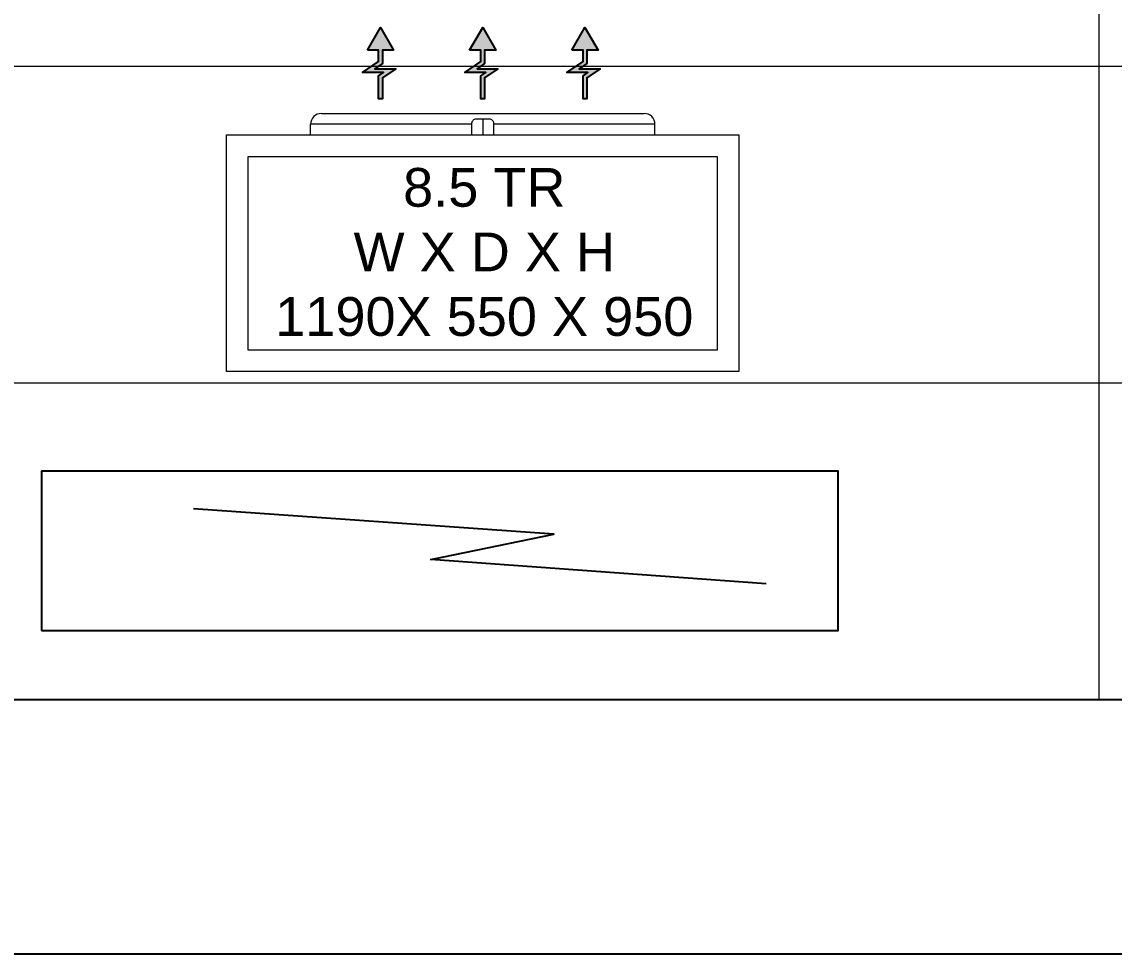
# Model space of a CAD drawing. Extents: x 3505867 to 3988380, y -625948 to -590408.
# Drawn here: x 3863629 to 3864625, y -625948 to -625098 of the extents above; entities that cross this region are included whole.
import ezdxf

# ---------------------------------------------------------------- set-up
doc = ezdxf.new("R2010")
doc.units = 0
doc.header["$LTSCALE"] = 6
doc.header["$MEASUREMENT"] = 0
doc.linetypes.add('ACAD_ISO04W100', pattern=[30, 24, -3, 0, -3])
doc.linetypes.add('CONTINU', pattern=[0])
doc.layers.get('0').update_dxf_attribs({"linetype": 'CONTINUOUS'})
doc.layers.add('axes', color=40, linetype='ACAD_ISO04W100', lineweight=25)
doc.layers.add('HTL-AC UNIT', color=5, linetype='CONTINUOUS', lineweight=25)
doc.layers.add('MEP_HVAC_SUPPLY_AIR_DUCT', color=3, linetype='CONTINUOUS')
doc.styles.add('ARIAL', font='')
doc.styles.get('ARIAL').set_extended_font_data('Arial')

# ---------------------------------------------------------------- blocks, each defined once
blk = doc.blocks.new('R.A.')
at = {"layer": 'HTL-AC UNIT'}
h = blk.add_hatch(color=95, dxfattribs=at)
h.set_gradient(color1=(76, 153, 76), color2=(69, 140, 69), one_color=1, tint=0.41, name='INVCURVED')
h.paths.add_polyline_path([(-529484.4, 102363.1), (-529397.6, 102363.1), (-529397.6, 102274.1), (-529522.2, 102189), (-529359.9, 102189), (-529397.6, 102163.4), (-529397.6, 101985.7), (-529368.3, 101985.7), (-529368.3, 102147.9), (-529265.1, 102218.3), (-529427.4, 102218.3), (-529368.3, 102258.6), (-529368.3, 102363.1), (-529281.5, 102363.1), (-529382.9, 102538.8)])
at = {"layer": 'HTL-AC UNIT', "color": 244}
blk.add_lwpolyline([(-529484.4, 102363.1), (-529382.9, 102538.8), (-529281.5, 102363.1), (-529368.3, 102363.1), (-529368.3, 102258.6), (-529427.4, 102218.3), (-529265.1, 102218.3), (-529368.3, 102147.9), (-529368.3, 101985.7), (-529397.6, 101985.7), (-529397.6, 102163.4), (-529359.9, 102189), (-529522.2, 102189), (-529397.6, 102274.1), (-529397.6, 102363.1)], close=True, dxfattribs=at)
blk = doc.blocks.new('ODU_8.5TR')
at = {"layer": 'HTL-AC UNIT', "color": 232, "lineweight": 0}
blk.add_line((3569880.5, -608043), (3569880.5, -608080.5), dxfattribs=at)
for points in [[(3569505.5, -608030.5, 0.414214), (3569480.5, -608055.5)], [(3569855.5, -608080.5), (3569855.5, -608053, -0.414214), (3569865.5, -608043), (3569895.5, -608043, -0.414214), (3569905.5, -608053), (3569905.5, -608080.5)], [(3570280.5, -608055.5, 0.414214), (3570255.5, -608030.5)]]:
    blk.add_lwpolyline(points, format="xyb", dxfattribs=at)
for points in [[(3569505.5, -608030.5), (3570255.5, -608030.5)], [(3569855.5, -608055.5), (3569480.5, -608055.5)], [(3569480.5, -608080.5), (3569480.5, -608055.5)], [(3570280.5, -608055.5), (3569905.5, -608055.5)], [(3570280.5, -608080.5), (3570280.5, -608055.5)]]:
    blk.add_lwpolyline(points, dxfattribs=at)
for points in [[(3569285.5, -608080.5), (3570475.5, -608080.5), (3570475.5, -608630.5), (3569285.5, -608630.5)], [(3569335.5, -608130.5), (3570425.5, -608130.5), (3570425.5, -608580.5), (3569335.5, -608580.5)]]:
    blk.add_lwpolyline(points, close=True, dxfattribs=at)
at = {"layer": 'HTL-AC UNIT', "xscale": 0.3, "yscale": 0.3, "zscale": 0.3}
for p in [(3728457.9, -638592.1), (3728695.4, -638592.1), (3728932.9, -638592.1)]:
    blk.add_blockref('R.A.', p, dxfattribs=at)
at = {"layer": 'HTL-AC UNIT', "insert": (3569884.1, -608352.9), "char_height": 90, "width": 1229.522, "attachment_point": 5, "style": 'ARIAL'}
blk.add_mtext('\\pxqc;{\\C7;8.5 TR\\PW X D X H\\P1190X 550 X 950}', dxfattribs=at)

msp = doc.modelspace()

# ---------------------------------------------------------------- linework, layer by layer
for points in [[(3890773.03, -593936.58), (3890773.03, -625948), (3845691.82, -625948), (3845691.82, -593936.58)], [(3890541.2, -594168.41), (3890541.2, -625716.17), (3845923.66, -625716.17), (3845923.66, -594168.41)]]:
    msp.add_lwpolyline(points, close=True)
at = {"layer": 'axes', "color": 7, "linetype": 'CONTINU', "lineweight": 0}
for p, q in [((3864611.14, -620915.34), (3864611.14, -625716.17)), ((3862928.39, -625138.2), (3867888, -625138.2)), ((3862928.39, -625427.18), (3867888, -625427.18)), ((3862928.39, -625716.17), (3867888, -625716.17))]:
    msp.add_line(p, q, dxfattribs=at)
at = {"layer": 'MEP_HVAC_SUPPLY_AIR_DUCT', "color": 1, "linetype": 'ByBlock'}
msp.add_lwpolyline([(3863647.06, -625653), (3864373.56, -625653), (3864373.56, -625507.7), (3863647.06, -625507.7)], close=True, dxfattribs=at)
msp.add_lwpolyline([(3864307.87, -625610.27), (3864002.21, -625588.01), (3864114.2, -625565.18), (3863785.64, -625541.87)], dxfattribs=at)

# ---------------------------------------------------------------- block references
at = {"layer": 'HTL-AC UNIT', "linetype": 'ByBlock', "xscale": 0.3923880951447943, "yscale": 0.3923880951447943, "zscale": 0.3923880951447943}
msp.add_blockref('ODU_8.5TR', (2463270.79, -386597.49), dxfattribs=at)

doc.saveas('drawing.dxf')
